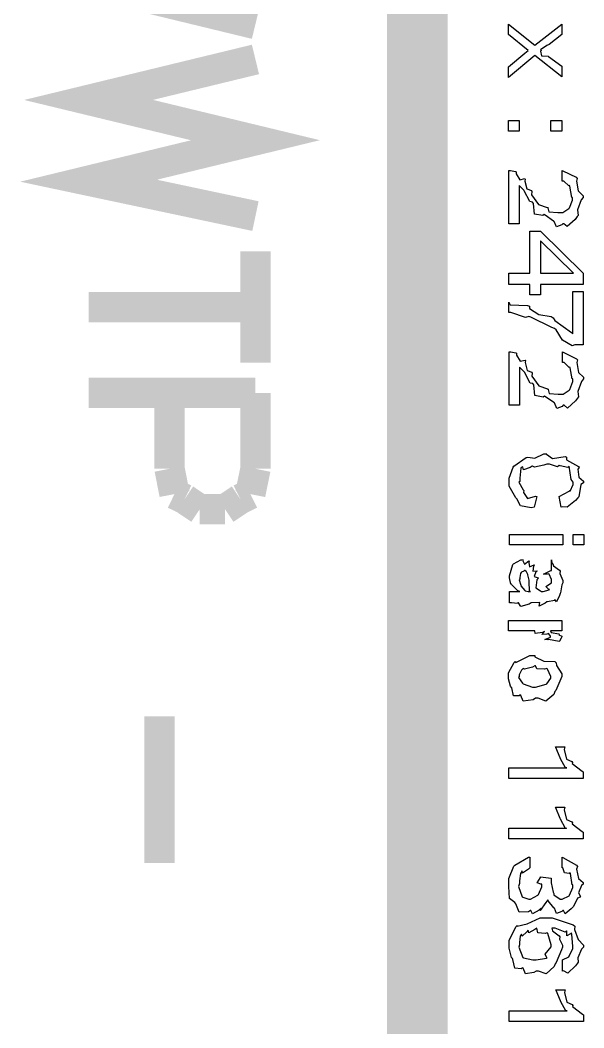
# Model space of a CAD drawing. Extents: x 0.1 to 11.6, y 0.3 to 16.2.
# Drawn here: x 1.4891 to 1.6749, y 1.9706 to 2.303 of the extents above; entities that cross this region are included whole.
import ezdxf

# ---------------------------------------------------------------- set-up
doc = ezdxf.new("R2010")
doc.units = 0
doc.layers.get('0').update_dxf_attribs({"linetype": 'CONTINUOUS'})

msp = doc.modelspace()

# ---------------------------------------------------------------- linework, layer by layer
at = {"color": 0}
for points, const_width in [([(1.62001, 0.531685), (1.62001, 4.18001)], 0.02), ([(1.56668, 2.35499), (1.51167, 2.34169), (1.56668, 2.32835), (1.51167, 2.315), (1.56668, 2.30165)], 0.01), ([(1.56668, 2.28999), (1.51167, 2.27664), (1.56668, 2.26335), (1.51167, 2.25), (1.56668, 2.23833)], 0.01), ([(1.56668, 2.22667), (1.56668, 2.19)], 0.01), ([(1.56668, 2.20833), (1.51167, 2.20833)], 0.01), ([(1.51167, 2.18001), (1.56668, 2.18001)], 0.01), ([(1.53836, 2.155), (1.53836, 2.18001)], 0.01), ([(1.56668, 2.18001), (1.56668, 2.155)], 0.01), ([(1.53999, 2.14665), (1.53836, 2.155)], 0.01), ([(1.56668, 2.155), (1.565, 2.14665)], 0.01), ([(1.54335, 2.14501), (1.53999, 2.14665)], 0.01), ([(1.565, 2.14665), (1.56168, 2.14501)], 0.01), ([(1.54833, 2.14165), (1.54335, 2.14501)], 0.01), ([(1.56168, 2.14501), (1.55664, 2.14165)], 0.01), ([(1.55664, 2.14165), (1.54833, 2.14165)], 0.01), ([(1.535, 2.07335), (1.535, 2.02501)], 0.01)]:
    msp.add_lwpolyline(points, dxfattribs=dict(at, const_width=const_width))
for points in [[(1.65007, 2.30165), (1.65875, 2.29471), (1.66764, 2.30165), (1.66764, 2.29818), (1.66351, 2.29492), (1.66276, 2.29454), (1.6606, 2.29312), (1.66092, 2.29297), (1.66092, 2.29297), (1.66069, 2.29275), (1.66097, 2.29118), (1.66319, 2.29112), (1.66331, 2.29101), (1.66764, 2.28776), (1.66764, 2.28429), (1.65875, 2.29124), (1.65007, 2.28407), (1.65007, 2.28754), (1.65549, 2.2921), (1.65657, 2.29297), (1.65007, 2.29818), (1.65007, 2.30165)], [(1.65012, 2.26986), (1.6536, 2.26986), (1.6536, 2.26639), (1.65012, 2.26639), (1.65012, 2.26986)], [(1.66401, 2.26986), (1.66769, 2.26986), (1.66769, 2.26639), (1.66401, 2.26639), (1.66401, 2.26986)], [(1.65364, 2.23579), (1.65017, 2.23578), (1.65017, 2.25336), (1.65076, 2.25336), (1.65235, 2.25304), (1.65256, 2.25293), (1.65256, 2.25228), (1.65386, 2.25028), (1.65543, 2.25071), (1.6556, 2.25054), (1.65543, 2.24983), (1.65608, 2.24729), (1.65767, 2.24675), (1.65776, 2.24642), (1.65771, 2.24539), (1.66, 2.24219), (1.66287, 2.24121), (1.66319, 2.241), (1.66308, 2.241), (1.66342, 2.23969), (1.66635, 2.23947), (1.66732, 2.23947), (1.66803, 2.23947), (1.66992, 2.24078), (1.67014, 2.241), (1.67014, 2.241), (1.67122, 2.2436), (1.67122, 2.24447), (1.67096, 2.24447), (1.67031, 2.24815), (1.67014, 2.24837), (1.66992, 2.24826), (1.66829, 2.24989), (1.66775, 2.24989), (1.66775, 2.25336), (1.66797, 2.25331), (1.67242, 2.25114), (1.67275, 2.25076), (1.67247, 2.24989), (1.67307, 2.24664), (1.67469, 2.24501), (1.67469, 2.24447), (1.67399, 2.24365), (1.67285, 2.24035), (1.67301, 2.23856), (1.67275, 2.23817), (1.67204, 2.23725), (1.66943, 2.23486), (1.66829, 2.23579), (1.66797, 2.23579), (1.66764, 2.2354), (1.6659, 2.23475), (1.66515, 2.23654), (1.66493, 2.23665), (1.66493, 2.23665), (1.66217, 2.23861), (1.66189, 2.23882), (1.66135, 2.2385), (1.65864, 2.23899), (1.65836, 2.24251), (1.65799, 2.24294), (1.65713, 2.24311), (1.65528, 2.24669), (1.65517, 2.24685), (1.65511, 2.24685), (1.65375, 2.24826), (1.65365, 2.24837), (1.65364, 2.23579)], [(1.65022, 2.21951), (1.65717, 2.21951), (1.65717, 2.2334), (1.66064, 2.2334), (1.67475, 2.21951), (1.67475, 2.21582), (1.66064, 2.21582), (1.66064, 2.21235), (1.65717, 2.21235), (1.65717, 2.21582), (1.65022, 2.21582), (1.65022, 2.21951)], [(1.66064, 2.21951), (1.6715, 2.21951), (1.66064, 2.23014), (1.66064, 2.21951)], [(1.67128, 2.21343), (1.67475, 2.21343), (1.67475, 2.19585), (1.67193, 2.19585), (1.67111, 2.19558), (1.66792, 2.19737), (1.66585, 2.20085), (1.66521, 2.20128), (1.66439, 2.20156), (1.65744, 2.20497), (1.65674, 2.20518), (1.65571, 2.20492), (1.65082, 2.20649), (1.65022, 2.20649), (1.65022, 2.20996), (1.65067, 2.2091), (1.65631, 2.20888), (1.65696, 2.20865), (1.65701, 2.2079), (1.6601, 2.20583), (1.66411, 2.20518), (1.66476, 2.20475), (1.66536, 2.20389), (1.67085, 2.19997), (1.67128, 2.19954), (1.67128, 2.21343)], [(1.65375, 2.17594), (1.65028, 2.17594), (1.65028, 2.19353), (1.65087, 2.19353), (1.65246, 2.19319), (1.65267, 2.19308), (1.65267, 2.19243), (1.65397, 2.19043), (1.65554, 2.19086), (1.65571, 2.19071), (1.65554, 2.19), (1.65619, 2.18744), (1.65776, 2.1869), (1.65787, 2.18658), (1.65782, 2.18554), (1.6601, 2.18235), (1.66297, 2.18138), (1.66331, 2.18115), (1.66319, 2.18115), (1.66351, 2.17985), (1.66644, 2.17964), (1.66743, 2.17964), (1.66813, 2.17962), (1.67003, 2.18093), (1.67025, 2.18115), (1.67025, 2.18115), (1.67133, 2.18376), (1.67133, 2.18463), (1.67106, 2.18463), (1.67042, 2.18832), (1.67025, 2.18853), (1.67003, 2.18842), (1.6684, 2.19006), (1.66786, 2.19006), (1.66786, 2.19353), (1.66808, 2.19347), (1.67253, 2.19129), (1.67285, 2.19092), (1.67258, 2.19006), (1.67318, 2.18679), (1.67481, 2.18517), (1.67481, 2.18463), (1.6741, 2.18381), (1.67296, 2.1805), (1.67312, 2.17871), (1.67285, 2.17833), (1.67215, 2.1774), (1.66954, 2.17503), (1.6684, 2.17594), (1.66808, 2.17594), (1.66775, 2.17557), (1.66601, 2.17492), (1.66525, 2.17671), (1.66504, 2.17681), (1.66504, 2.17681), (1.66228, 2.17876), (1.662, 2.17899), (1.66146, 2.17865), (1.65875, 2.17915), (1.65847, 2.18267), (1.6581, 2.18311), (1.65722, 2.18326), (1.65537, 2.18685), (1.65528, 2.18701), (1.65522, 2.18701), (1.65386, 2.18842), (1.65375, 2.18853), (1.65375, 2.17594)], [(1.65944, 2.14583), (1.65858, 2.14236), (1.65756, 2.1421), (1.65403, 2.14274), (1.65283, 2.14508), (1.6525, 2.1454), (1.6525, 2.1454), (1.65033, 2.14931), (1.65033, 2.15061), (1.65033, 2.15192), (1.65158, 2.15549), (1.65186, 2.15582), (1.65186, 2.15582), (1.65588, 2.15869), (1.65642, 2.15886), (1.65642, 2.15881), (1.65875, 2.15853), (1.66168, 2.15994), (1.66271, 2.15994), (1.66265, 2.15983), (1.66461, 2.15842), (1.66872, 2.15907), (1.66922, 2.15886), (1.66922, 2.15799), (1.67312, 2.15576), (1.67333, 2.15539), (1.67296, 2.15483), (1.67329, 2.15224), (1.67486, 2.15088), (1.67486, 2.15039), (1.67393, 2.14985), (1.67324, 2.14572), (1.6729, 2.1454), (1.67215, 2.14458), (1.66943, 2.14236), (1.66792, 2.14247), (1.66749, 2.14236), (1.66683, 2.14583), (1.66683, 2.14583), (1.67008, 2.14757), (1.67031, 2.14779), (1.67025, 2.14779), (1.67036, 2.14757), (1.67139, 2.14985), (1.67139, 2.15061), (1.67079, 2.15142), (1.67008, 2.15582), (1.67008, 2.15582), (1.66965, 2.15544), (1.66715, 2.15592), (1.66683, 2.15603), (1.66629, 2.1556), (1.66357, 2.15647), (1.66271, 2.15647), (1.66174, 2.15614), (1.65864, 2.15549), (1.65804, 2.15588), (1.65793, 2.15582), (1.65728, 2.15544), (1.65506, 2.15468), (1.65479, 2.15554), (1.65468, 2.1556), (1.65414, 2.15517), (1.65381, 2.15192), (1.65381, 2.15083), (1.65354, 2.15056), (1.65489, 2.148), (1.65511, 2.14779), (1.655, 2.14719), (1.65631, 2.14518), (1.65896, 2.14594), (1.65944, 2.14583)], [(1.65039, 2.13336), (1.66797, 2.13336), (1.66797, 2.12989), (1.65039, 2.12989), (1.65039, 2.13336)], [(1.67144, 2.13336), (1.67492, 2.13336), (1.67492, 2.12989), (1.67144, 2.12989), (1.67144, 2.13336)], [(1.65386, 2.11453), (1.65321, 2.11475), (1.65115, 2.11669), (1.65104, 2.11692), (1.65087, 2.11697), (1.65039, 2.11908), (1.65039, 2.11974), (1.65039, 2.11974), (1.65147, 2.12343), (1.65169, 2.12364), (1.65169, 2.12364), (1.65414, 2.12494), (1.65494, 2.12494), (1.65483, 2.12468), (1.65539, 2.12358), (1.65674, 2.12463), (1.6569, 2.12451), (1.65674, 2.12414), (1.65701, 2.12267), (1.65853, 2.12332), (1.65864, 2.12321), (1.65836, 2.12283), (1.6581, 2.12125), (1.65944, 2.12136), (1.6595, 2.12125), (1.65913, 2.12099), (1.65853, 2.11951), (1.65989, 2.11908), (1.65994, 2.11888), (1.65944, 2.11833), (1.65913, 2.11572), (1.66069, 2.11475), (1.66081, 2.11453), (1.66081, 2.11453), (1.66146, 2.11453), (1.66146, 2.11453), (1.66146, 2.11453), (1.66351, 2.11507), (1.66362, 2.11518), (1.66331, 2.11524), (1.66243, 2.11621), (1.66428, 2.1174), (1.66428, 2.11778), (1.66428, 2.11843), (1.66351, 2.12028), (1.66342, 2.12039), (1.66297, 2.12028), (1.66163, 2.12028), (1.66401, 2.12142), (1.66428, 2.12147), (1.66428, 2.12494), (1.66422, 2.12468), (1.6645, 2.12375), (1.66471, 2.12364), (1.66488, 2.12299), (1.66694, 2.12153), (1.6671, 2.12125), (1.66699, 2.12044), (1.66797, 2.11817), (1.66797, 2.11735), (1.66764, 2.11675), (1.66721, 2.1141), (1.6671, 2.11388), (1.66689, 2.11317), (1.66596, 2.11111), (1.66536, 2.11192), (1.66536, 2.11192), (1.66525, 2.1116), (1.66297, 2.11111), (1.66276, 2.11106), (1.66217, 2.11062), (1.66015, 2.10965), (1.66037, 2.11085), (1.66037, 2.11085), (1.65756, 2.11083), (1.65685, 2.11035), (1.65414, 2.1096), (1.65343, 2.11083), (1.65321, 2.11083), (1.653, 2.11057), (1.65104, 2.11083), (1.65039, 2.11083), (1.65039, 2.11453), (1.65126, 2.11453), (1.65321, 2.11453), (1.65386, 2.11453)], [(1.65733, 2.11453), (1.65696, 2.11464), (1.6569, 2.11778), (1.6569, 2.11822), (1.65685, 2.11822), (1.65647, 2.12007), (1.65647, 2.12017), (1.65647, 2.12017), (1.65588, 2.12121), (1.65582, 2.12125), (1.65576, 2.12125), (1.65543, 2.12147), (1.65539, 2.12147), (1.65517, 2.12125), (1.65435, 2.12093), (1.65429, 2.12082), (1.65403, 2.12044), (1.65386, 2.11914), (1.65386, 2.11865), (1.65365, 2.11833), (1.65419, 2.11664), (1.65429, 2.11649), (1.65419, 2.11637), (1.65549, 2.11486), (1.6556, 2.11475), (1.6556, 2.11475), (1.65657, 2.11453), (1.6569, 2.11453), (1.65733, 2.11453)], [(1.65007, 2.10499), (1.66764, 2.10499), (1.66764, 2.1015), (1.66396, 2.1015), (1.66417, 2.10103), (1.66667, 2.10053), (1.66678, 2.10042), (1.66672, 2.10026), (1.66764, 2.09978), (1.66764, 2.09956), (1.66743, 2.09918), (1.66689, 2.09814), (1.66678, 2.09804), (1.66331, 2.09869), (1.66303, 2.09862), (1.66211, 2.09868), (1.66396, 2.0995), (1.66396, 2.09978), (1.66396, 2.09978), (1.66342, 2.10058), (1.66331, 2.10064), (1.66276, 2.10047), (1.66108, 2.10032), (1.662, 2.10129), (1.662, 2.10129), (1.66129, 2.10103), (1.6589, 2.10064), (1.65875, 2.1015), (1.65875, 2.1015), (1.65007, 2.1015), (1.65007, 2.10499)], [(1.65881, 2.09343), (1.65881, 2.09293), (1.66178, 2.09158), (1.66536, 2.09147), (1.66575, 2.09104), (1.6659, 2.09011), (1.66769, 2.0874), (1.66769, 2.08649), (1.66738, 2.08572), (1.66569, 2.08182), (1.66531, 2.08149), (1.66499, 2.08057), (1.66243, 2.07835), (1.65983, 2.07932), (1.65901, 2.07932), (1.65821, 2.07883), (1.65494, 2.07835), (1.65414, 2.08024), (1.65381, 2.0804), (1.6536, 2.08014), (1.65175, 2.08014), (1.65115, 2.08274), (1.65099, 2.08301), (1.65076, 2.08328), (1.65012, 2.08572), (1.65012, 2.08649), (1.65012, 2.08772), (1.65192, 2.09115), (1.65229, 2.09147), (1.65246, 2.09115), (1.65717, 2.09343), (1.65881, 2.09343)], [(1.65881, 2.08996), (1.65799, 2.08957), (1.65537, 2.08892), (1.65494, 2.08914), (1.65489, 2.08908), (1.6544, 2.0886), (1.6536, 2.08703), (1.6536, 2.08649), (1.65338, 2.08621), (1.65468, 2.08426), (1.65489, 2.0841), (1.65489, 2.0841), (1.65799, 2.08301), (1.65901, 2.08301), (1.65901, 2.08301), (1.66249, 2.08393), (1.66271, 2.0841), (1.66271, 2.0841), (1.66401, 2.08589), (1.66401, 2.08649), (1.66401, 2.08649), (1.66292, 2.08892), (1.66271, 2.08908), (1.66194, 2.08892), (1.65944, 2.08903), (1.65896, 2.08996), (1.65881, 2.08996)], [(1.65018, 2.05289), (1.65017, 2.05638), (1.66928, 2.05638), (1.66889, 2.05632), (1.66726, 2.05931), (1.6671, 2.05963), (1.6671, 2.05963), (1.66564, 2.06304), (1.66558, 2.06332), (1.66862, 2.06332), (1.66846, 2.06239), (1.66922, 2.05925), (1.67096, 2.05849), (1.67122, 2.05811), (1.67106, 2.05778), (1.67438, 2.05524), (1.67469, 2.05507), (1.67469, 2.0529), (1.65018, 2.05289)], [(1.65017, 2.03299), (1.65017, 2.03646), (1.66926, 2.03646), (1.66889, 2.0364), (1.66726, 2.03939), (1.6671, 2.03971), (1.6671, 2.03971), (1.66564, 2.04312), (1.66558, 2.0434), (1.66862, 2.0434), (1.66846, 2.04247), (1.66922, 2.03933), (1.67096, 2.03857), (1.67122, 2.03819), (1.67106, 2.03786), (1.67438, 2.03532), (1.67469, 2.03515), (1.67469, 2.03299), (1.65017, 2.03299)], [(1.65717, 2.02692), (1.65717, 2.02344), (1.65668, 2.0229), (1.65474, 2.0216), (1.65457, 2.02235), (1.65457, 2.02235), (1.65403, 2.02154), (1.65369, 2.0191), (1.65369, 2.01824), (1.65343, 2.01725), (1.65457, 2.01378), (1.65479, 2.01367), (1.65479, 2.01367), (1.65674, 2.01303), (1.65739, 2.01303), (1.65739, 2.01303), (1.65978, 2.01432), (1.66, 2.01454), (1.66, 2.01454), (1.66108, 2.01714), (1.66108, 2.01801), (1.66075, 2.01796), (1.65956, 2.01844), (1.66069, 2.02018), (1.66064, 2.0204), (1.66411, 2.01997), (1.66411, 2.01986), (1.66411, 2.01964), (1.66411, 2.01953), (1.66411, 2.01839), (1.66482, 2.01531), (1.66499, 2.01497), (1.66504, 2.01449), (1.6671, 2.01303), (1.66781, 2.01303), (1.66781, 2.01303), (1.67003, 2.01411), (1.67019, 2.01432), (1.67014, 2.01432), (1.67128, 2.01693), (1.67128, 2.01779), (1.67106, 2.01779), (1.67051, 2.02149), (1.67042, 2.02171), (1.67008, 2.02149), (1.66851, 2.02176), (1.66803, 2.02339), (1.66781, 2.02344), (1.66781, 2.02692), (1.66803, 2.02681), (1.67247, 2.02431), (1.67279, 2.02387), (1.67253, 2.023), (1.67312, 2.01992), (1.67475, 2.0185), (1.67475, 2.01801), (1.67415, 2.01753), (1.67312, 2.01514), (1.67378, 2.01389), (1.67367, 2.01367), (1.67285, 2.01335), (1.6715, 2.01064), (1.67128, 2.01042), (1.67079, 2.00982), (1.66878, 2.00825), (1.66818, 2.00933), (1.66803, 2.00933), (1.66769, 2.00896), (1.66596, 2.00831), (1.66521, 2.0101), (1.66499, 2.01019), (1.66499, 2.01019), (1.66314, 2.01253), (1.66303, 2.01281), (1.66238, 2.01199), (1.66054, 2.00933), (1.66086, 2.00999), (1.66086, 2.00999), (1.66021, 2.00944), (1.65799, 2.00819), (1.6575, 2.00933), (1.65739, 2.00933), (1.65668, 2.00885), (1.65365, 2.00874), (1.6525, 2.0115), (1.65218, 2.01193), (1.65218, 2.01193), (1.65044, 2.01329), (1.65022, 2.01719), (1.65022, 2.01844), (1.65022, 2.01992), (1.65186, 2.02393), (1.65218, 2.02431), (1.65218, 2.02431), (1.65663, 2.02686), (1.65717, 2.02692)], [(1.66786, 1.98936), (1.66786, 1.99306), (1.66786, 1.99306), (1.66992, 1.99403), (1.67003, 1.99414), (1.66997, 1.99419), (1.67133, 1.99664), (1.67133, 1.9974), (1.67133, 1.9974), (1.67096, 2.00146), (1.6709, 2.00196), (1.67057, 2.00163), (1.66928, 2.00092), (1.66932, 2.0025), (1.66917, 2.00261), (1.66872, 2.00217), (1.66547, 2.00347), (1.66439, 2.00347), (1.66456, 2.00265), (1.66683, 2.00097), (1.66699, 2.00065), (1.66689, 1.99983), (1.66786, 1.99789), (1.66786, 1.99718), (1.66754, 1.99631), (1.66585, 1.99214), (1.66547, 1.99175), (1.6651, 1.99083), (1.66249, 1.98844), (1.66, 1.98936), (1.65918, 1.98936), (1.65847, 1.98888), (1.65571, 1.98839), (1.65494, 1.99029), (1.65463, 1.99046), (1.65429, 1.99013), (1.65213, 1.99035), (1.65153, 1.99317), (1.65136, 1.99349), (1.6511, 1.99382), (1.65028, 1.99685), (1.65028, 1.99783), (1.65028, 1.99946), (1.65246, 2.0039), (1.65289, 2.00435), (1.65294, 2.00418), (1.65619, 2.00493), (1.66054, 2.00694), (1.662, 2.00694), (1.6645, 2.00694), (1.67144, 2.00461), (1.67199, 2.00412), (1.67182, 2.0031), (1.67307, 1.99972), (1.67481, 1.99783), (1.67481, 1.99718), (1.67415, 1.99653), (1.67296, 1.99376), (1.67307, 1.99224), (1.67285, 1.99197), (1.67215, 1.99104), (1.6696, 1.98867), (1.66824, 1.98942), (1.66786, 1.98936)], [(1.6594, 2.00347), (1.65881, 2.00304), (1.65674, 2.002), (1.65657, 2.00282), (1.65657, 2.00282), (1.65614, 2.00228), (1.65457, 2.00088), (1.6544, 2.00151), (1.6544, 2.00151), (1.65397, 2.00082), (1.65375, 1.99875), (1.65375, 1.99804), (1.65349, 1.99718), (1.65483, 1.99382), (1.65506, 1.99371), (1.65506, 1.99371), (1.65815, 1.99306), (1.65918, 1.99306), (1.65918, 1.99306), (1.66265, 1.9936), (1.66287, 1.99371), (1.66271, 1.99371), (1.66222, 1.99496), (1.66417, 1.99729), (1.66417, 1.99804), (1.66417, 1.99804), (1.66308, 2.00174), (1.66287, 2.00196), (1.66217, 2.00174), (1.65972, 2.002), (1.65944, 2.00347), (1.6594, 2.00347)], [(1.65028, 1.97276), (1.65028, 1.97624), (1.66938, 1.97624), (1.669, 1.97618), (1.66738, 1.97917), (1.66721, 1.97949), (1.66721, 1.97949), (1.66575, 1.98292), (1.66569, 1.98318), (1.66872, 1.98318), (1.66857, 1.98226), (1.66932, 1.97911), (1.67106, 1.97835), (1.67133, 1.97797), (1.67117, 1.97765), (1.67447, 1.9751), (1.67481, 1.97493), (1.67481, 1.97276), (1.65028, 1.97276)]]:
    msp.add_lwpolyline(points, close=True, dxfattribs=at)

doc.saveas('drawing.dxf')
